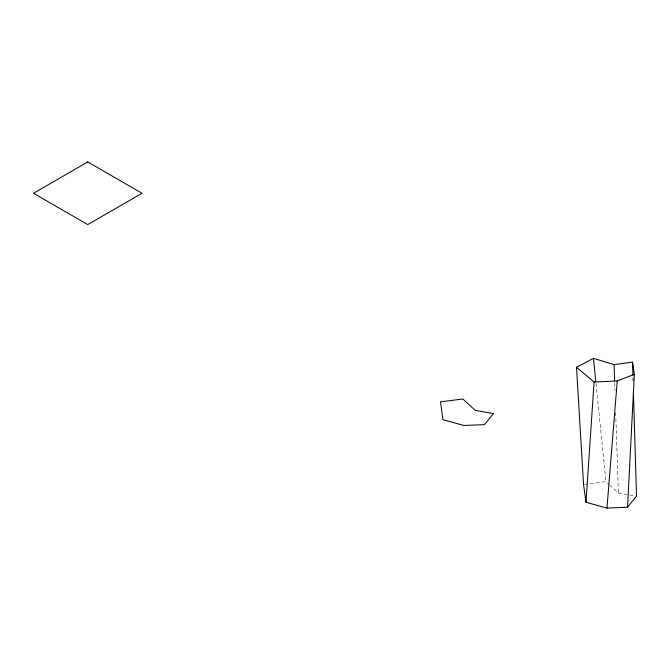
<?xml version="1.0" encoding="UTF-8"?>
<svg xmlns="http://www.w3.org/2000/svg" width="670" height="670" viewBox="0 0 670 670"><rect width="100%" height="100%" fill="white"/><g stroke="black" fill="none" stroke-linecap="round" stroke-linejoin="round"><path stroke-width="0.5" stroke-dasharray="3.35 2.51" d="M584.567 484.293L605.948 481.596L608.871 484.284M609.608 484.954L618.377 493.003L636.5 496.177M595.99 383.374L605.948 481.596M614.692 382.687L614.96 390.71M615.697 412.77L618.377 493.003M632.974 377.043L633.083 380.761M633.033 378.902L633.058 380.979"/><path stroke-width="1" d="M627.539 507.232L634.348 374.312L632.53 362.152L614.089 364.631L593.452 358.341L576.493 367.252L583.545 484.418L585.99 502.291L606.97 508.053L627.539 507.232L636.5 496.177L633.385 391.004M585.99 502.291L594.089 382.026L576.493 367.252M606.97 508.053L617.246 380.962L634.348 374.312M594.089 382.026L617.246 380.962M593.452 358.341L595.789 381.456M614.089 364.631L614.625 380.677M632.53 362.152L632.916 375.183M493.455 413.591L484.494 424.646L463.925 425.467L442.945 419.705L440.5 401.833L462.903 399.01L475.323 410.417L493.455 413.591M87.753 161.947L33.5 193.27L87.753 224.592L142.015 193.27L87.753 161.947"/></g></svg>
